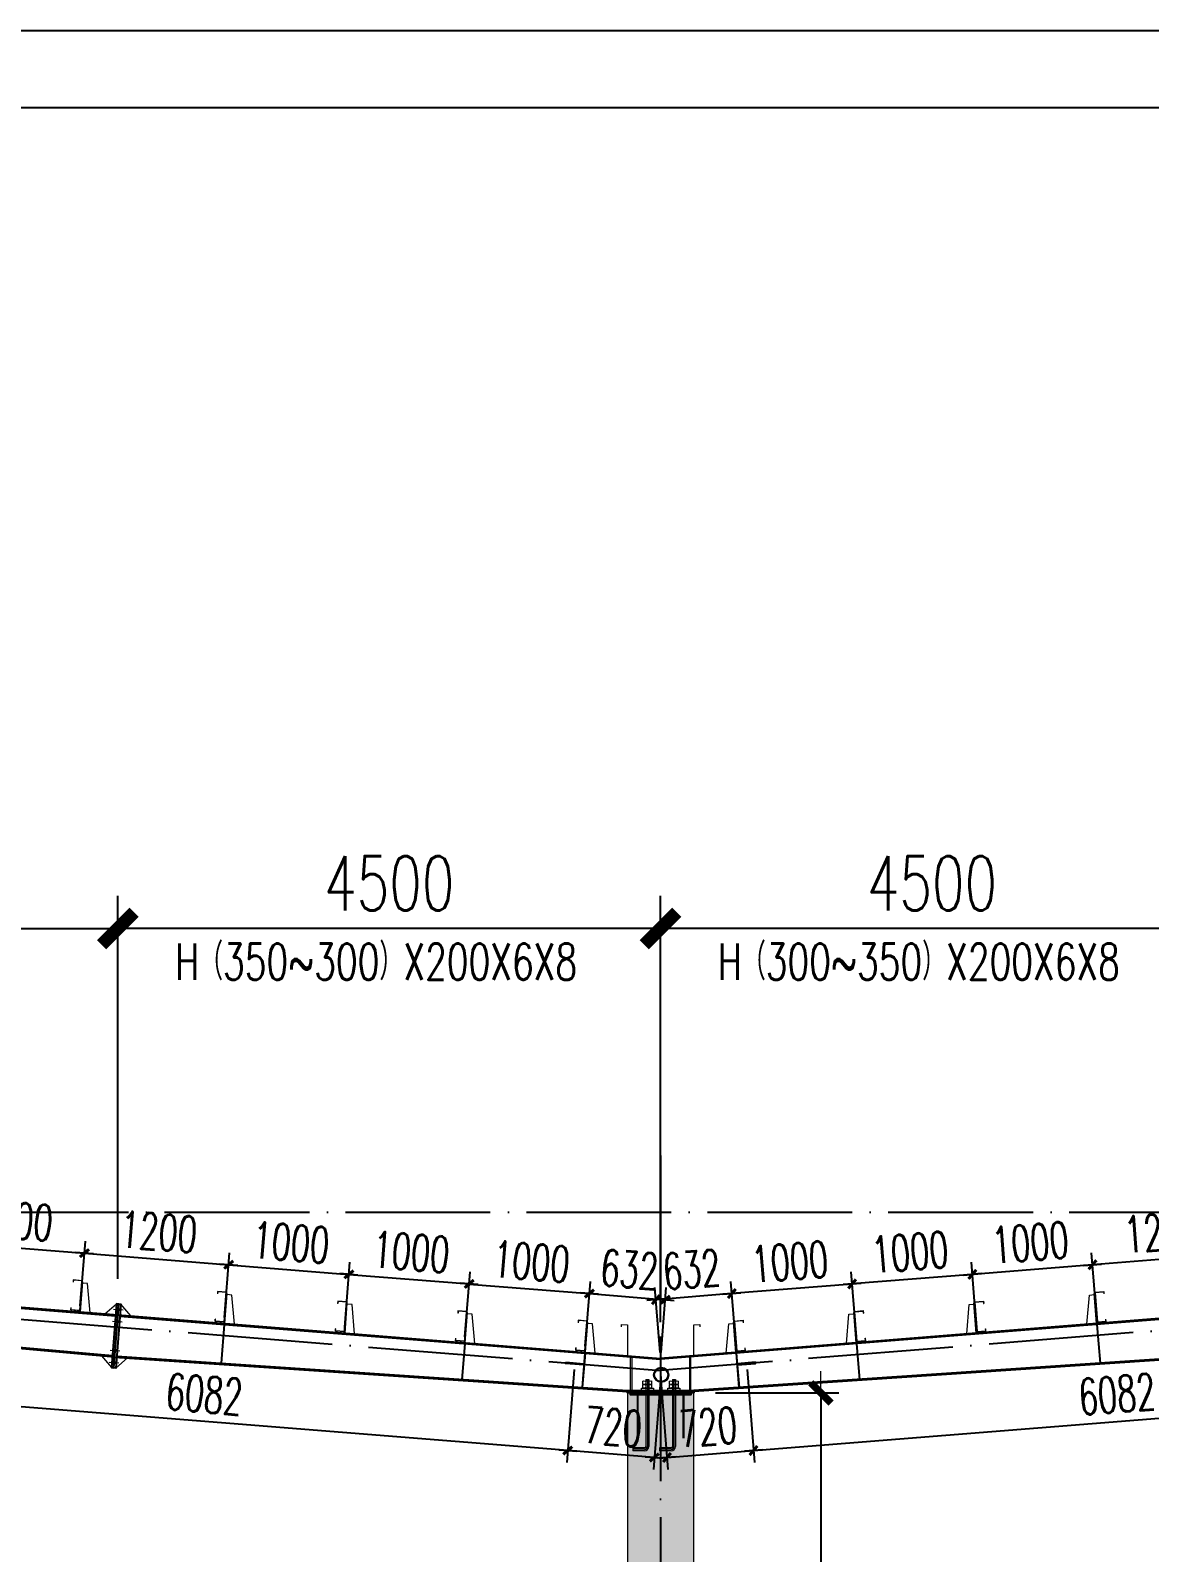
# Model space of a CAD drawing. Header units: inches. Extents: x 129725932 to 129894734, y 55771230 to 55809283.
# Drawn here: x 129748713 to 129757992, y 55796658 to 55809283 of the extents above; entities that cross this region are included whole.
import ezdxf
from ezdxf.enums import TextEntityAlignment as Align

# ---------------------------------------------------------------- set-up
doc = ezdxf.new("R2010")
doc.units = ezdxf.units.IN
doc.header["$MEASUREMENT"] = 0
doc.linetypes.add('ACAD_ISO04W100', pattern=[30, 24, -3, 0, -3])
for name, color, linetype in [('8', 4, 'Continuous'), ('DIM', 3, 'Continuous'), ('TK', 140, 'Continuous'), ('文字', 4, 'Continuous'), ('细线', 37, 'Continuous'), ('轴线', 1, 'ACAD_ISO04W100'), ('钢梁', 3, 'Continuous')]:
    doc.layers.add(name, color=color, linetype=linetype)
for name, color, linetype, lineweight in [('Bolt', 252, 'Continuous', 9), ('标注', 8, 'Continuous', 9), ('深蓝线', 5, 'Continuous', 9), ('灰线', 253, 'Continuous', 5), ('红线', 1, 'Continuous', 13), ('黄线', 2, 'Continuous', 13)]:
    doc.layers.add(name, color=color, linetype=linetype, lineweight=lineweight)
doc.styles.add('ARIAL', font='swisscl.ttf', dxfattribs={"width": 0.7})
doc.styles.add('DIM_FONT', font='romans.shx', dxfattribs={"width": 0.618, "bigfont": '1hztxt.shx'})
doc.styles.add('HZXY', font='romand.shx', dxfattribs={"bigfont": 'hzxy.shx'})
doc.styles.add('西文', font='romans.shx', dxfattribs={"width": 0.7})
doc.dimstyles.new('ISO-150', dxfattribs={"dimscale": 150, "dimtxt": 3, "dimasz": 1.8, "dimexe": 1.8, "dimexo": 2, "dimgap": 1, "dimtad": 1, "dimdec": 0, "dimlfac": -1, "dimtxsty": '西文', "dimblk": 'ARCHTICK', "dimcen": 2.5, "dimclrd": 7, "dimclre": 7, "dimclrt": 4, "dimadec": 0, "dimazin": 0, "dimtfac": 1, "dimtdec": 0, "dimtix": 1, "dimtmove": 2, "dimatfit": 3, "dimfxl": 0, "dimlwd": 25, "dimlwe": 25, "dimarcsym": 0})
doc.dimstyles.new('WGH钢架', dxfattribs={"dimtxt": 300, "dimasz": 0.5, "dimexe": 100, "dimexo": 50, "dimgap": 75, "dimtad": 1, "dimdec": 0, "dimzin": 0, "dimdsep": 46, "dimtxsty": 'DIM_FONT', "dimblk1": '_DIMX', "dimblk2": '_DIMX', "dimsah": 1, "dimcen": 0.09, "dimclrd": 3, "dimclre": 3, "dimclrt": 7, "dimadec": 0, "dimazin": 0, "dimtfac": 1, "dimtdec": 0, "dimtix": 1, "dimtmove": 2, "dimatfit": 3, "dimldrblk": '_DIMX', "dimfxl": 0, "dimtolj": 1, "dimtzin": 0, "dimarcsym": 0})
doc.dimstyles.new('钢架WGH', dxfattribs={"dimscale": 0.6, "dimtxt": 450, "dimasz": 2, "dimexe": 250, "dimexo": 300, "dimgap": 125, "dimtad": 1, "dimdec": 0, "dimzin": 0, "dimdsep": 46, "dimtxsty": 'DIM_FONT', "dimblk1": '_DIMX', "dimblk2": '_DIMX', "dimsah": 1, "dimcen": 0.09, "dimclrd": 3, "dimclre": 3, "dimclrt": 7, "dimadec": 0, "dimazin": 0, "dimtfac": 1, "dimtdec": 0, "dimtix": 1, "dimtmove": 2, "dimatfit": 3, "dimldrblk": '_DIMX', "dimfxl": 0, "dimtolj": 1, "dimtzin": 0, "dimarcsym": 0})

# ---------------------------------------------------------------- blocks, each defined once
blk = doc.blocks.new('_ArchTick')
at = {"color": 0, "linetype": 'ByBlock', "const_width": 0.4}
blk.add_lwpolyline([(-0.5, -0.5), (0.5, 0.5)], dxfattribs=at)
blk = doc.blocks.new('*D23')
at = {"layer": 'Defpoints', "color": 0}
for p in [(129749438, 55801834), (129744038, 55799060), (129749438, 55798628)]:
    blk.add_point(p, dxfattribs=at)
at = {"layer": '标注', "color": 7, "lineweight": 25}
for p, q in [((129744038, 55799360), (129744038, 55802104)), ((129749438, 55798928), (129749438, 55802104)), ((129744038, 55801834), (129749438, 55801834))]:
    blk.add_line(p, q, dxfattribs=at)
at = {"layer": '标注', "color": 7, "lineweight": 25, "xscale": 270, "yscale": 270, "zscale": 270, "rotation": 180}
blk.add_blockref('_ArchTick', (129744038, 55801834), dxfattribs=at)
at = {"layer": '标注', "color": 7, "lineweight": 25, "xscale": 270, "yscale": 270, "zscale": 270}
blk.add_blockref('_ArchTick', (129749438, 55801834), dxfattribs=at)
at = {"layer": '标注', "color": 4, "insert": (129746738, 55802209), "char_height": 450, "attachment_point": 5, "style": '西文'}
blk.add_mtext('5400', dxfattribs=at)
blk = doc.blocks.new('横向-图框')
at = {"layer": 'TK', "lineweight": -3}
for p, q in [((0, 11670), (16522.7, 11670)), ((0, 11670), (16522.7, 11670)), ((0, 11670), (16522.7, 11670)), ((0, 11670), (16522.7, 11670)), ((491.2, 11473.5), (16326.2, 11473.5)), ((491.2, 11473.5), (16326.2, 11473.5))]:
    blk.add_line(p, q, dxfattribs=at)
for tag, height, style, width, p in [('DISCIPLINE', 58.9, 'HZXY', 1, (15046.9, 798.8)), ('PROJECT-NAME', 98.2, 'HZXY', 0.8, (10106, 729.6)), ('ITEM-NAME', 98.2, 'HZXY', 0.8, (11997.2, 733.3)), ('STATUS', 58.9, 'HZXY', 0.8, (15980.7, 714.2)), ('SCALE', 58.9, 'ARIAL', 1, (15044.4, 634.5)), ('版本号', 58.9, 'HZXY', 1, (7856.1, 614.9)), ('REWORK-DATE', 58.9, 'ARIAL', 1, (8388.6, 622.4)), ('DRAWING-TITLE', 98.2, 'HZXY', 0.8, (13543.7, 592.9)), ('DRAWING-TITLE', 98.2, 'HZXY', 0.8, (13544.7, 462.2)), ('版本号', 58.9, 'HZXY', 1, (7856.1, 441.6)), ('REWORK-DATE', 58.9, 'ARIAL', 1, (8388.6, 450.5)), ('DATE', 58.9, 'ARIAL', 1, (15042.2, 455.5)), ('PROJECT-NUMBER', 58.9, 'ARIAL', 0.9, (15969.9, 376.7)), ('DRAWING-TITLE', 98.2, 'HZXY', 0.8, (13546.3, 325.8)), ('DRAWING-NUMBER', 58.9, 'ARIAL', 1, (15045, 285.3)), ('版本号', 58.9, 'HZXY', 1, (7856.1, 275.6)), ('REWORK-DATE', 58.9, 'ARIAL', 1, (8388.6, 278.6))]:
    blk.add_attdef(tag, text='', height=height, dxfattribs=dict(at, style=style, width=width)).set_placement(p, align=Align.MIDDLE)
blk = doc.blocks.new('*D12')
at = {"layer": 'Defpoints', "color": 0}
for p in [(129753938, 55801834), (129758438, 55798628), (129753938, 55798268)]:
    blk.add_point(p, dxfattribs=at)
at = {"layer": '标注', "color": 7, "lineweight": 25}
for p, q in [((129753938, 55798568), (129753938, 55802104)), ((129758438, 55798928), (129758438, 55802104)), ((129758438, 55801834), (129753938, 55801834))]:
    blk.add_line(p, q, dxfattribs=at)
at = {"layer": '标注', "color": 7, "lineweight": 25, "xscale": 270, "yscale": 270, "zscale": 270, "rotation": 180}
blk.add_blockref('_ArchTick', (129753938, 55801834), dxfattribs=at)
at = {"layer": '标注', "color": 7, "lineweight": 25, "xscale": 270, "yscale": 270, "zscale": 270}
blk.add_blockref('_ArchTick', (129758438, 55801834), dxfattribs=at)
at = {"layer": '标注', "color": 4, "insert": (129756188, 55802209), "char_height": 450, "attachment_point": 5, "style": '西文'}
blk.add_mtext('4500', dxfattribs=at)
blk = doc.blocks.new('*D13')
at = {"layer": 'Defpoints', "color": 0}
for p in [(129749438, 55801834), (129749438, 55798628), (129753938, 55798268)]:
    blk.add_point(p, dxfattribs=at)
at = {"layer": '标注', "color": 7, "lineweight": 25}
for p, q in [((129749438, 55798928), (129749438, 55802104)), ((129753938, 55798568), (129753938, 55802104)), ((129753938, 55801834), (129749438, 55801834))]:
    blk.add_line(p, q, dxfattribs=at)
at = {"layer": '标注', "color": 7, "lineweight": 25, "xscale": 270, "yscale": 270, "zscale": 270, "rotation": 180}
blk.add_blockref('_ArchTick', (129749438, 55801834), dxfattribs=at)
at = {"layer": '标注', "color": 7, "lineweight": 25, "xscale": 270, "yscale": 270, "zscale": 270}
blk.add_blockref('_ArchTick', (129753938, 55801834), dxfattribs=at)
at = {"layer": '标注', "color": 4, "insert": (129751688, 55802209), "char_height": 450, "attachment_point": 5, "style": '西文'}
blk.add_mtext('4500', dxfattribs=at)
blk = doc.blocks.new('M24地脚锚栓')
at = {"layer": '红线'}
h = blk.add_hatch(color=256, dxfattribs=at)
edge = h.paths.add_edge_path()
edge.add_line((-19, 78), (-19, 80))
edge.add_line((-19, 80), (0, 80))
edge.add_ellipse((0, -3), major_axis=(58.6, 58.6), ratio=1, start_angle=45, end_angle=57.9673)
edge = h.paths.add_edge_path()
edge.add_ellipse((-28, 58), major_axis=(-15.2, 15.2), ratio=1, start_angle=-70.6107, end_angle=-45)
edge.add_line((-28, 80), (-19, 80))
edge.add_line((-19, 80), (-19, 78))
h = blk.add_hatch(color=256, dxfattribs=at)
edge = h.paths.add_edge_path()
edge.add_line((-19, 52), (-19, 50))
edge.add_line((-19, 50), (0, 50))
edge.add_ellipse((0, 133), major_axis=(58.6, 58.6), ratio=1, start_angle=212.0327, end_angle=225, ccw=False)
edge = h.paths.add_edge_path()
edge.add_ellipse((-28, 72), major_axis=(-15.2, 15.2), ratio=1, start_angle=135, end_angle=160.6107, ccw=False)
edge.add_line((-28, 50), (-19, 50))
edge.add_line((-19, 50), (-19, 52))
h = blk.add_hatch(color=256, dxfattribs=at)
edge = h.paths.add_edge_path()
edge.add_line((-19, 48), (-19, 50))
edge.add_line((-19, 50), (0, 50))
edge.add_ellipse((0, -33), major_axis=(58.6, 58.6), ratio=1, start_angle=45, end_angle=57.9673)
edge = h.paths.add_edge_path()
edge.add_ellipse((-28, 28), major_axis=(-15.2, 15.2), ratio=1, start_angle=-70.6107, end_angle=-45)
edge.add_line((-28, 50), (-19, 50))
edge.add_line((-19, 50), (-19, 48))
h = blk.add_hatch(color=256, dxfattribs=at)
edge = h.paths.add_edge_path()
edge.add_line((-19, 22), (-19, 20))
edge.add_line((-19, 20), (0, 20))
edge.add_ellipse((0, 103), major_axis=(58.6, 58.6), ratio=1, start_angle=212.0327, end_angle=225, ccw=False)
edge = h.paths.add_edge_path()
edge.add_ellipse((-28, 42), major_axis=(-15.2, 15.2), ratio=1, start_angle=135, end_angle=160.6107, ccw=False)
edge.add_line((-28, 20), (-19, 20))
edge.add_line((-19, 20), (-19, 22))
h = blk.add_hatch(color=256, dxfattribs=at)
edge = h.paths.add_edge_path()
edge.add_line((19, 78), (19, 80))
edge.add_line((19, 80), (0, 80))
edge.add_ellipse((0, -3), major_axis=(-58.6, 58.6), ratio=1, start_angle=302.0327, end_angle=315, ccw=False)
edge = h.paths.add_edge_path()
edge.add_ellipse((28, 58), major_axis=(-15.2, 15.2), ratio=1, start_angle=315, end_angle=340.6107, ccw=False)
edge.add_line((28, 80), (19, 80))
edge.add_line((19, 80), (19, 78))
h = blk.add_hatch(color=256, dxfattribs=at)
edge = h.paths.add_edge_path()
edge.add_line((19, 52), (19, 50))
edge.add_line((19, 50), (0, 50))
edge.add_ellipse((0, 133), major_axis=(58.6, 58.6), ratio=1, start_angle=225, end_angle=237.9673)
edge = h.paths.add_edge_path()
edge.add_ellipse((28, 72), major_axis=(-15.2, 15.2), ratio=1, start_angle=109.3893, end_angle=135)
edge.add_line((28, 50), (19, 50))
edge.add_line((19, 50), (19, 52))
h = blk.add_hatch(color=256, dxfattribs=at)
edge = h.paths.add_edge_path()
edge.add_line((19, 48), (19, 50))
edge.add_line((19, 50), (0, 50))
edge.add_ellipse((0, -33), major_axis=(-58.6, 58.6), ratio=1, start_angle=302.0327, end_angle=315, ccw=False)
edge = h.paths.add_edge_path()
edge.add_ellipse((28, 28), major_axis=(-15.2, 15.2), ratio=1, start_angle=315, end_angle=340.6107, ccw=False)
edge.add_line((28, 50), (19, 50))
edge.add_line((19, 50), (19, 48))
h = blk.add_hatch(color=256, dxfattribs=at)
edge = h.paths.add_edge_path()
edge.add_line((19, 22), (19, 20))
edge.add_line((19, 20), (0, 20))
edge.add_ellipse((0, 103), major_axis=(58.6, 58.6), ratio=1, start_angle=225, end_angle=237.9673)
edge = h.paths.add_edge_path()
edge.add_ellipse((28, 42), major_axis=(-15.2, 15.2), ratio=1, start_angle=109.3893, end_angle=135)
edge.add_line((28, 20), (19, 20))
edge.add_line((19, 20), (19, 22))
for p, q in [((-37, 52), (-37, 78)), ((-37, 22), (-37, 48)), ((-12, 92), (-12, -464)), ((-12, 92), (12, 92)), ((-12, 88), (12, 88)), ((-12, 84), (12, 84)), ((0, 92), (0, -464)), ((12, 92), (12, -464)), ((37, 52), (37, 78)), ((37, 22), (37, 48)), ((-12, -4), (12, -4)), ((-12, -8), (12, -8)), ((-12, -12), (12, -12)), ((-12, -16), (12, -16)), ((-12, -20), (12, -20)), ((-12, -24), (12, -24)), ((-12, -28), (12, -28)), ((-24, -476), (-120, -476)), ((-120, -476), (-120, -500)), ((-24, -488), (-120, -488)), ((-24, -500), (-120, -500))]:
    blk.add_line(p, q, dxfattribs=at)
blk.add_lwpolyline([(-50, 20), (50, 20), (50, 0), (-50, 0)], close=True, dxfattribs=at)
for radius in [24, 36, 12]:
    blk.add_arc((-24, -464), radius, 270, 0, dxfattribs=at)
at = {"layer": '红线', "extrusion": (0, 0, -1)}
for centre, major_axis, start_param, end_param in [((-28, 58), (-15.2, 15.2), 0.338407, 1.23239), ((-28, 72), (15.2, 15.2), 1.909203, 2.803186), ((-28, 28), (-15.2, 15.2), 0.338407, 1.23239), ((-28, 42), (15.2, 15.2), 1.909203, 2.803186), ((0, -3), (-58.6, 58.6), 0.559076, 1.01172), ((0, 133), (3.5, 82.8), 2.872865, 3.325509), ((0, -33), (-58.6, 58.6), 0.559076, 1.01172), ((0, 103), (3.5, 82.8), 2.872865, 3.325509), ((28, 58), (15.2, 15.2), -1.23239, -0.338407), ((28, 72), (-15.2, 15.2), 3.479999, 4.373982), ((28, 28), (15.2, 15.2), -1.23239, -0.338407), ((28, 42), (-15.2, 15.2), 3.479999, 4.373982)]:
    blk.add_ellipse(centre, major_axis=major_axis, ratio=1, start_param=start_param, end_param=end_param, dxfattribs=at)
blk = doc.blocks.new('_DIMX')
blk.add_line((-150, 0), (150, 0))
at = {"const_width": 50}
blk.add_lwpolyline([(-70, -70), (70, 70)], dxfattribs=at)
blk = doc.blocks.new('*D34')
at = {"layer": 'Defpoints', "color": 0}
for p in [(129754213, 55797982), (129754213, 55786282), (129755267, 55786282)]:
    blk.add_point(p, dxfattribs=at)
at = {"layer": '标注', "color": 3, "lineweight": -2}
for p, q in [((129754393, 55797982), (129755417, 55797982)), ((129755267, 55797981), (129755267, 55786283)), ((129754393, 55786282), (129755417, 55786282))]:
    blk.add_line(p, q, dxfattribs=at)
at = {"layer": '标注', "color": 3, "lineweight": -2, "xscale": 1.2, "yscale": 1.2, "zscale": 1.2}
for p, rotation in [((129755267, 55797982), 90), ((129755267, 55786282), 270)]:
    blk.add_blockref('_DIMX', p, dxfattribs=dict(at, rotation=rotation))
at = {"layer": '标注', "color": 7, "insert": (129755057, 55792132), "char_height": 270, "attachment_point": 5, "rotation": 90, "style": 'DIM_FONT'}
blk.add_mtext('\\A1;11700', dxfattribs=at)
blk = doc.blocks.new('CC250')
at = {"layer": '黄线'}
for p, q in [((128542848, 56084036), (128542864, 56084279)), ((128542864, 56084279), (128542904, 56084283)), ((128542927, 56084044), (128542903, 56084293)), ((128542903, 56084293), (128542909, 56084293)), ((128542907, 56084253), (128542915, 56084254)), ((128542908, 56084303), (128542982, 56084311)), ((128542908, 56084303), (128542932, 56084054)), ((128542933, 56084045), (128542909, 56084293)), ((128542910, 56084301), (128542980, 56084308)), ((128542910, 56084301), (128542934, 56084057)), ((128542980, 56084308), (128542982, 56084291)), ((128542982, 56084311), (128542984, 56084291)), ((128542982, 56084291), (128542984, 56084291)), ((128542921, 56084104), (128542930, 56084104)), ((128543005, 56084064), (128543003, 56084082)), ((128543003, 56084082), (128543005, 56084082)), ((128543007, 56084062), (128543005, 56084082)), ((128542933, 56084045), (128542848, 56084036)), ((128542932, 56084054), (128543007, 56084062)), ((128542934, 56084057), (128543005, 56084064))]:
    blk.add_line(p, q, dxfattribs=at)
at = {"layer": '黄线', "const_width": 14}
for points in [[(128542907, 56084253), (128542915, 56084254)], [(128542921, 56084104), (128542930, 56084104)]]:
    blk.add_lwpolyline(points, dxfattribs=at)
blk = doc.blocks.new('*D52')
at = {"layer": 'Defpoints', "color": 0}
for p in [(129749161, 55799141), (129747926, 55798749), (129749122, 55798654)]:
    blk.add_point(p, dxfattribs=at)
at = {"layer": 'DIM', "color": 3, "lineweight": -2}
for p, q in [((129747930, 55798799), (129747973, 55799336)), ((129747965, 55799236), (129749161, 55799141)), ((129749126, 55798704), (129749169, 55799240))]:
    blk.add_line(p, q, dxfattribs=at)
at = {"layer": 'DIM', "color": 3, "lineweight": -2, "xscale": 0.5, "yscale": 0.5, "zscale": 0.5}
for p, rotation in [((129747965, 55799236), 175.4260784453496), ((129749161, 55799141), 355.4260784453496)]:
    blk.add_blockref('_DIMX', p, dxfattribs=dict(at, rotation=rotation))
at = {"layer": 'DIM', "color": 7, "insert": (129748581, 55799413), "char_height": 300, "attachment_point": 5, "rotation": 355.4261, "style": 'DIM_FONT'}
blk.add_mtext('\\A1;1200', dxfattribs=at)
blk = doc.blocks.new('*D53')
at = {"layer": 'Defpoints', "color": 0}
for p in [(129750357, 55799045), (129749122, 55798654), (129750318, 55798558)]:
    blk.add_point(p, dxfattribs=at)
at = {"layer": 'DIM', "color": 3, "lineweight": -2}
for p, q in [((129749126, 55798704), (129749169, 55799240)), ((129749162, 55799141), (129750357, 55799045)), ((129750322, 55798608), (129750365, 55799145))]:
    blk.add_line(p, q, dxfattribs=at)
at = {"layer": 'DIM', "color": 3, "lineweight": -2, "xscale": 0.5, "yscale": 0.5, "zscale": 0.5}
for p, rotation in [((129749161, 55799141), 175.4260784453496), ((129750357, 55799045), 355.4260784453496)]:
    blk.add_blockref('_DIMX', p, dxfattribs=dict(at, rotation=rotation))
at = {"layer": 'DIM', "color": 7, "insert": (129749777, 55799317), "char_height": 300, "attachment_point": 5, "rotation": 355.4261, "style": 'DIM_FONT'}
blk.add_mtext('\\A1;1200', dxfattribs=at)
blk = doc.blocks.new('*D54')
at = {"layer": 'Defpoints', "color": 0}
for p in [(129751354, 55798965), (129750318, 55798558), (129751315, 55798478)]:
    blk.add_point(p, dxfattribs=at)
at = {"layer": 'DIM', "color": 3, "lineweight": -2}
for p, q in [((129750322, 55798608), (129750365, 55799145)), ((129750358, 55799045), (129751354, 55798965)), ((129751319, 55798528), (129751362, 55799065))]:
    blk.add_line(p, q, dxfattribs=at)
at = {"layer": 'DIM', "color": 3, "lineweight": -2, "xscale": 0.5, "yscale": 0.5, "zscale": 0.5}
for p, rotation in [((129750357, 55799045), 175.4260784453496), ((129751354, 55798965), 355.4260784453496)]:
    blk.add_blockref('_DIMX', p, dxfattribs=dict(at, rotation=rotation))
at = {"layer": 'DIM', "color": 7, "insert": (129750874, 55799229), "char_height": 300, "attachment_point": 5, "rotation": 355.4261, "style": 'DIM_FONT'}
blk.add_mtext('\\A1;1000', dxfattribs=at)
blk = doc.blocks.new('*D55')
at = {"layer": 'Defpoints', "color": 0}
for p in [(129752351, 55798886), (129751315, 55798478), (129752312, 55798399)]:
    blk.add_point(p, dxfattribs=at)
at = {"layer": 'DIM', "color": 3, "lineweight": -2}
for p, q in [((129751319, 55798528), (129751362, 55799065)), ((129751355, 55798965), (129752350, 55798886)), ((129752316, 55798448), (129752359, 55798985))]:
    blk.add_line(p, q, dxfattribs=at)
at = {"layer": 'DIM', "color": 3, "lineweight": -2, "xscale": 0.5, "yscale": 0.5, "zscale": 0.5}
for p, rotation in [((129751354, 55798965), 175.4260784453496), ((129752351, 55798886), 355.4260784453496)]:
    blk.add_blockref('_DIMX', p, dxfattribs=dict(at, rotation=rotation))
at = {"layer": 'DIM', "color": 7, "insert": (129751870, 55799150), "char_height": 300, "attachment_point": 5, "rotation": 355.4261, "style": 'DIM_FONT'}
blk.add_mtext('\\A1;1000', dxfattribs=at)
blk = doc.blocks.new('*D56')
at = {"layer": 'Defpoints', "color": 0}
for p in [(129753348, 55798806), (129752312, 55798399), (129753309, 55798319)]:
    blk.add_point(p, dxfattribs=at)
at = {"layer": 'DIM', "color": 3, "lineweight": -2}
for p, q in [((129752316, 55798448), (129752359, 55798985)), ((129752351, 55798885), (129753347, 55798806)), ((129753313, 55798369), (129753356, 55798905))]:
    blk.add_line(p, q, dxfattribs=at)
at = {"layer": 'DIM', "color": 3, "lineweight": -2, "xscale": 0.5, "yscale": 0.5, "zscale": 0.5}
for p, rotation in [((129752351, 55798886), 175.4260784453496), ((129753348, 55798806), 355.4260784453496)]:
    blk.add_blockref('_DIMX', p, dxfattribs=dict(at, rotation=rotation))
at = {"layer": 'DIM', "color": 7, "insert": (129752867, 55799070), "char_height": 300, "attachment_point": 5, "rotation": 355.4261, "style": 'DIM_FONT'}
blk.add_mtext('\\A1;1000', dxfattribs=at)
blk = doc.blocks.new('*D57')
at = {"layer": 'Defpoints', "color": 0}
for p in [(129753977, 55798755), (129753309, 55798319), (129753938, 55798268)]:
    blk.add_point(p, dxfattribs=at)
at = {"layer": 'DIM', "color": 3, "lineweight": -2}
for p, q in [((129753313, 55798369), (129753356, 55798905)), ((129753348, 55798806), (129753977, 55798755)), ((129753942, 55798318), (129753985, 55798855))]:
    blk.add_line(p, q, dxfattribs=at)
at = {"layer": 'DIM', "color": 3, "lineweight": -2, "xscale": 0.5, "yscale": 0.5, "zscale": 0.5}
for p, rotation in [((129753348, 55798806), 175.4260784453496), ((129753977, 55798755), 355.4260784453496)]:
    blk.add_blockref('_DIMX', p, dxfattribs=dict(at, rotation=rotation))
at = {"layer": 'DIM', "color": 7, "insert": (129753680, 55799005), "char_height": 300, "attachment_point": 5, "rotation": 355.4261, "style": 'DIM_FONT'}
blk.add_mtext('\\A1;632', dxfattribs=at)
blk = doc.blocks.new('*D63')
at = {"layer": 'Defpoints', "color": 0}
for p in [(129757519, 55799045), (129758755, 55798654), (129757558, 55798558)]:
    blk.add_point(p, dxfattribs=at)
at = {"layer": 'DIM', "color": 3, "lineweight": -2}
for p, q in [((129757554, 55798608), (129757511, 55799145)), ((129758715, 55799141), (129757520, 55799045)), ((129758751, 55798704), (129758708, 55799240))]:
    blk.add_line(p, q, dxfattribs=at)
at = {"layer": 'DIM', "color": 3, "lineweight": -2, "xscale": 0.5, "yscale": 0.5, "zscale": 0.5}
for p, rotation in [((129758716, 55799141), 4.573921471752644), ((129757519, 55799045), 184.5739214717526)]:
    blk.add_blockref('_DIMX', p, dxfattribs=dict(at, rotation=rotation))
at = {"layer": 'DIM', "color": 7, "insert": (129758100, 55799317), "char_height": 300, "attachment_point": 5, "rotation": 4.5739, "style": 'DIM_FONT'}
blk.add_mtext('\\A1;1200', dxfattribs=at)
blk = doc.blocks.new('*D64')
at = {"layer": 'Defpoints', "color": 0}
for p in [(129756523, 55798965), (129757558, 55798558), (129756562, 55798478)]:
    blk.add_point(p, dxfattribs=at)
at = {"layer": 'DIM', "color": 3, "lineweight": -2}
for p, q in [((129757554, 55798608), (129757511, 55799145)), ((129756558, 55798528), (129756515, 55799065)), ((129757519, 55799045), (129756523, 55798965))]:
    blk.add_line(p, q, dxfattribs=at)
at = {"layer": 'DIM', "color": 3, "lineweight": -2, "xscale": 0.5, "yscale": 0.5, "zscale": 0.5}
for p, rotation in [((129756523, 55798965), 184.5739214717526), ((129757519, 55799045), 4.573921471752644)]:
    blk.add_blockref('_DIMX', p, dxfattribs=dict(at, rotation=rotation))
at = {"layer": 'DIM', "color": 7, "insert": (129757003, 55799229), "char_height": 300, "attachment_point": 5, "rotation": 4.5739, "style": 'DIM_FONT'}
blk.add_mtext('\\A1;1000', dxfattribs=at)
blk = doc.blocks.new('*D65')
at = {"layer": 'Defpoints', "color": 0}
for p in [(129755526, 55798886), (129755565, 55798399), (129756562, 55798478)]:
    blk.add_point(p, dxfattribs=at)
at = {"layer": 'DIM', "color": 3, "lineweight": -2}
for p, q in [((129756558, 55798528), (129756515, 55799065)), ((129755561, 55798448), (129755518, 55798985)), ((129756522, 55798965), (129755526, 55798886))]:
    blk.add_line(p, q, dxfattribs=at)
at = {"layer": 'DIM', "color": 3, "lineweight": -2, "xscale": 0.5, "yscale": 0.5, "zscale": 0.5}
for p, rotation in [((129756523, 55798965), 4.573921471752644), ((129755526, 55798886), 184.5739214717526)]:
    blk.add_blockref('_DIMX', p, dxfattribs=dict(at, rotation=rotation))
at = {"layer": 'DIM', "color": 7, "insert": (129756006, 55799150), "char_height": 300, "attachment_point": 5, "rotation": 4.5739, "style": 'DIM_FONT'}
blk.add_mtext('\\A1;1000', dxfattribs=at)
blk = doc.blocks.new('*D66')
at = {"layer": 'Defpoints', "color": 0}
for p in [(129754529, 55798806), (129755565, 55798399), (129754568, 55798319)]:
    blk.add_point(p, dxfattribs=at)
at = {"layer": 'DIM', "color": 3, "lineweight": -2}
for p, q in [((129754564, 55798369), (129754521, 55798905)), ((129755525, 55798885), (129754530, 55798806)), ((129755561, 55798448), (129755518, 55798985))]:
    blk.add_line(p, q, dxfattribs=at)
at = {"layer": 'DIM', "color": 3, "lineweight": -2, "xscale": 0.5, "yscale": 0.5, "zscale": 0.5}
for p, rotation in [((129755526, 55798886), 4.573921471752644), ((129754529, 55798806), 184.5739214717526)]:
    blk.add_blockref('_DIMX', p, dxfattribs=dict(at, rotation=rotation))
at = {"layer": 'DIM', "color": 7, "insert": (129755009, 55799070), "char_height": 300, "attachment_point": 5, "rotation": 4.5739, "style": 'DIM_FONT'}
blk.add_mtext('\\A1;1000', dxfattribs=at)
blk = doc.blocks.new('*D67')
at = {"layer": 'Defpoints', "color": 0}
for p in [(129753899, 55798755), (129753938, 55798268), (129754568, 55798319)]:
    blk.add_point(p, dxfattribs=at)
at = {"layer": 'DIM', "color": 3, "lineweight": -2}
for p, q in [((129754564, 55798369), (129754521, 55798905)), ((129753934, 55798318), (129753891, 55798855)), ((129754529, 55798806), (129753900, 55798755))]:
    blk.add_line(p, q, dxfattribs=at)
at = {"layer": 'DIM', "color": 3, "lineweight": -2, "xscale": 0.5, "yscale": 0.5, "zscale": 0.5}
for p, rotation in [((129753899, 55798755), 184.5739214717526), ((129754529, 55798806), 4.573921471752644)]:
    blk.add_blockref('_DIMX', p, dxfattribs=dict(at, rotation=rotation))
at = {"layer": 'DIM', "color": 7, "insert": (129754196, 55799005), "char_height": 300, "attachment_point": 5, "rotation": 4.5739, "style": 'DIM_FONT'}
blk.add_mtext('\\A1;632', dxfattribs=at)
blk = doc.blocks.new('*D83')
at = {"layer": 'Defpoints', "color": 0}
for p in [(129753226, 55798225), (129753943, 55798168), (129753168, 55797504)]:
    blk.add_point(p, dxfattribs=at)
at = {"layer": 'DIM', "color": 3, "lineweight": -2}
for p, q in [((129753222, 55798175), (129753160, 55797404)), ((129753939, 55798118), (129753878, 55797347)), ((129753885, 55797447), (129753169, 55797504))]:
    blk.add_line(p, q, dxfattribs=at)
at = {"layer": 'DIM', "color": 3, "lineweight": -2, "xscale": 0.5, "yscale": 0.5, "zscale": 0.5}
for p, rotation in [((129753168, 55797504), 175.4253457193339), ((129753886, 55797446), 355.4253457193338)]:
    blk.add_blockref('_DIMX', p, dxfattribs=dict(at, rotation=rotation))
at = {"layer": 'DIM', "color": 7, "insert": (129753545, 55797699), "char_height": 300, "attachment_point": 5, "rotation": 355.4253, "style": 'DIM_FONT'}
blk.add_mtext('\\A1;720', dxfattribs=at)
blk = doc.blocks.new('*D84')
at = {"layer": 'Defpoints', "color": 0}
for p in [(129747164, 55798710), (129753226, 55798225), (129747106, 55797989)]:
    blk.add_point(p, dxfattribs=at)
at = {"layer": 'DIM', "color": 3, "lineweight": -2}
for p, q in [((129747160, 55798660), (129747098, 55797889)), ((129753222, 55798175), (129753160, 55797404)), ((129753168, 55797504), (129747106, 55797989))]:
    blk.add_line(p, q, dxfattribs=at)
at = {"layer": 'DIM', "color": 3, "lineweight": -2, "xscale": 0.5, "yscale": 0.5, "zscale": 0.5}
for p, rotation in [((129747106, 55797989), 175.4253456860341), ((129753168, 55797504), 355.4253456860341)]:
    blk.add_blockref('_DIMX', p, dxfattribs=dict(at, rotation=rotation))
at = {"layer": 'DIM', "color": 7, "insert": (129750155, 55797971), "char_height": 300, "attachment_point": 5, "rotation": 355.4253, "style": 'DIM_FONT'}
blk.add_mtext('\\A1;6082', dxfattribs=at)
blk = doc.blocks.new('*D88')
at = {"layer": 'Defpoints', "color": 0}
for p in [(129753933, 55798168), (129754651, 55798225), (129754708, 55797504)]:
    blk.add_point(p, dxfattribs=at)
at = {"layer": 'DIM', "color": 3, "lineweight": -2}
for p, q in [((129753937, 55798118), (129753999, 55797347)), ((129754655, 55798175), (129754716, 55797404)), ((129753992, 55797447), (129754708, 55797504))]:
    blk.add_line(p, q, dxfattribs=at)
at = {"layer": 'DIM', "color": 3, "lineweight": -2, "xscale": 0.5, "yscale": 0.5, "zscale": 0.5}
for p, rotation in [((129753991, 55797446), 184.5746542996808), ((129754708, 55797504), 4.574654299680781)]:
    blk.add_blockref('_DIMX', p, dxfattribs=dict(at, rotation=rotation))
at = {"layer": 'DIM', "color": 7, "insert": (129754332, 55797699), "char_height": 300, "attachment_point": 5, "rotation": 4.5747, "style": 'DIM_FONT'}
blk.add_mtext('\\A1;720', dxfattribs=at)
blk = doc.blocks.new('*D89')
at = {"layer": 'Defpoints', "color": 0}
for p in [(129760713, 55798710), (129754651, 55798225), (129760771, 55797989)]:
    blk.add_point(p, dxfattribs=at)
at = {"layer": 'DIM', "color": 3, "lineweight": -2}
for p, q in [((129760717, 55798660), (129760779, 55797889)), ((129754655, 55798175), (129754716, 55797404)), ((129754709, 55797504), (129760770, 55797989))]:
    blk.add_line(p, q, dxfattribs=at)
at = {"layer": 'DIM', "color": 3, "lineweight": -2, "xscale": 0.5, "yscale": 0.5, "zscale": 0.5}
for p, rotation in [((129760771, 55797989), 4.574654299684484), ((129754708, 55797504), 184.5746542996845)]:
    blk.add_blockref('_DIMX', p, dxfattribs=dict(at, rotation=rotation))
at = {"layer": 'DIM', "color": 7, "insert": (129757722, 55797971), "char_height": 300, "attachment_point": 5, "rotation": 4.5747, "style": 'DIM_FONT'}
blk.add_mtext('\\A1;6082', dxfattribs=at)

msp = doc.modelspace()

# ---------------------------------------------------------------- hatches: boundary and pattern name
at = {"layer": '灰线'}
h = msp.add_hatch(dxfattribs=at)
h.set_pattern_fill('AR-CONC', color=256, scale=50)
h.set_pattern_definition([(50, (-604.4, -241.7), (358.6300913, -31.3760675), [37.5, -412.5]), (355, (-604.4, -241.7), (-69.3756668, 376.09606685), [30, -330]), (100.45144446, (-574.5, -244.3), (289.2544234, 344.7199955), [31.870096, -350.571056]), (46.1842, (-604.4, -141.7), (533.6206653, -82.7596404), [56.25, -618.75]), (96.6356355, (-559.9, -148.6), (467.3309728, 487.0593004), [47.805171, -525.85688]), (351.184164, (-604.4, -141.7), (467.3309725, 487.0593001), [45, -495.0000005]), (21, (-554.4, -166.7), (298.45352606, -201.30944533), [37.5, -412.5]), (326, (-554.4, -166.7), (121.657666, 362.5750225), [30, -330]), (71.45144474, (-529.5, -183.48), (420.1111884, 161.2655764), [31.870095, -350.571056]), (37.5, (-604.39, -241.7), (6.07992766, 166.44692692), [0, -326, 0, -335, 0, -331.25]), (7.5, (-604.39, -241.7), (131.53476872, 197.20585594), [0, -191, 0, -318.5, 0, -126.25]), (327.5, (-715.89, -241.7), (266.91121809, -11.27743587), [0, -125, 0, -390, 0, -517.5]), (317.5, (-765.89, -241.7), (291.59308467, 50.05249117), [0, -162.5, 0, -259, 0, -367.5])])
h.paths.add_polyline_path([(129754213.4, 55797981.9), (129753663.4, 55797981.9), (129753663.4, 55792781.9), (129753263.4, 55792781.9), (129753263.4, 55792281.9), (129753663.4, 55791781.9), (129753663.4, 55786281.9), (129754213.4, 55786281.9)])

# ---------------------------------------------------------------- linework, layer by layer
at = {"layer": '8'}
for radius in [60.5, 57.2]:
    msp.add_circle((129753943.3, 55798131.2), radius, dxfattribs=at)
at = {"layer": 'Bolt'}
for p, q in [((129749402.1, 55798676.5), (129749481.8, 55798670.1)), ((129749394.1, 55798576.8), (129749473.8, 55798570.4)), ((129749367, 55798237.9), (129749446.7, 55798231.5)), ((129749375, 55798337.6), (129749454.7, 55798331.2))]:
    msp.add_line(p, q, dxfattribs=at)
at = {"layer": 'Bolt', "const_width": 22}
for points in [[(129749459.9, 55798671.9), (129749424, 55798674.7)], [(129749451.9, 55798572.2), (129749416, 55798575.1)], [(129749424.8, 55798233.3), (129749388.9, 55798236.1)], [(129749432.8, 55798333), (129749396.9, 55798335.8)], [(129753226.4, 55798230.1), (129753225.6, 55798220.1)], [(129754650.3, 55798230.1), (129754651.1, 55798220.1)]]:
    msp.add_lwpolyline(points, dxfattribs=at)
at = {"layer": '深蓝线'}
msp.add_lwpolyline([(129753614.4, 55798529.2), (129753614.4, 55798549.2), (129753664.2, 55798545.2), (129753664.2, 55798290.2), (129753938.4, 55798268.1), (129754212.5, 55798290.4), (129754212.5, 55798545.4), (129754262.3, 55798549.4), (129754262.3, 55798529.4)], dxfattribs=at)
at = {"layer": '灰线'}
for p, q in [((129750317.7, 55798550.1), (129750291.9, 55798228.2)), ((129750323.6, 55798549.6), (129750297.9, 55798227.8)), ((129757553.1, 55798549.6), (129757578.8, 55798227.8)), ((129757559.1, 55798550.1), (129757584.8, 55798228.2)), ((129752311.3, 55798390.6), (129752287.6, 55798094.3)), ((129752317.3, 55798390.1), (129752293.6, 55798093.8)), ((129755559.4, 55798390.1), (129755583.2, 55798093.8)), ((129755565.4, 55798390.6), (129755589.1, 55798094.3)), ((129753308.1, 55798310.8), (129753285.4, 55798027.3)), ((129753314.1, 55798310.4), (129753291.4, 55798026.9)), ((129754562.6, 55798310.4), (129754585.3, 55798026.9)), ((129754568.6, 55798310.8), (129754591.3, 55798027.3))]:
    msp.add_line(p, q, dxfattribs=at)
for points in [[(129749427.6, 55798719.6), (129749420.4, 55798629.9), (129749330.7, 55798637.1), (129749427.6, 55798719.6)], [(129749463.5, 55798716.7), (129749456.3, 55798627), (129749546, 55798619.8), (129749463.5, 55798716.7)], [(129749385.3, 55798191.3), (129749392.5, 55798281.2), (129749302.9, 55798289.2), (129749385.3, 55798191.3)], [(129749421.2, 55798188.4), (129749428.4, 55798278.4), (129749518.2, 55798272.3), (129749421.2, 55798188.4)], [(129754213.4, 55797981.9), (129753663.4, 55797981.9), (129753663.4, 55792781.9), (129753263.4, 55792781.9), (129753263.4, 55792281.9), (129753663.4, 55791781.9), (129753663.4, 55786281.9), (129754213.4, 55786281.9), (129754213.4, 55797981.9)]]:
    msp.add_lwpolyline(points, dxfattribs=at)
for points in [[(129753688.4, 55798279.6), (129753698.4, 55798279.6), (129753698.4, 55798001.9), (129753688.4, 55798001.9)], [(129753943.3, 55798260.4), (129753933.3, 55798260.4), (129753933.4, 55798001.9), (129753943.4, 55798001.9)], [(129754188.4, 55798279.6), (129754178.4, 55798279.6), (129754178.4, 55798001.9), (129754188.4, 55798001.9)]]:
    msp.add_lwpolyline(points, close=True, dxfattribs=at)
at = {"layer": '细线'}
msp.add_lwpolyline([(129753688.4, 55797981.9), (129754188.4, 55797981.9), (129754188.4, 55797965.9), (129753688.4, 55797965.9)], close=True, dxfattribs=at)
at = {"layer": '细线', "const_width": 18}
for points in [[(129753748.4, 55797981.9), (129753748.4, 55797605.9)], [(129753938.4, 55797981.9), (129753938.4, 55797605.9)], [(129754128.4, 55797981.9), (129754128.4, 55797605.9)]]:
    msp.add_lwpolyline(points, dxfattribs=at)
at = {"layer": '轴线', "ltscale": 50}
for p, q in [((129753938.4, 55799950.5), (129753938.4, 55783168.9)), ((129731824.5, 55799481.9), (129776015.6, 55799481.9)), ((129744038.4, 55798960.1), (129753938.4, 55798168.1)), ((129763838.4, 55798960.1), (129753938.4, 55798168.1))]:
    msp.add_line(p, q, dxfattribs=at)
at = {"layer": '钢梁'}
for p, q in [((129744038.4, 55799060.4), (129749438.4, 55798628.4)), ((129744056.4, 55799051), (129749419.8, 55798621.9)), ((129749410.4, 55798279.6), (129744038.4, 55798759.5)), ((129749393.2, 55798289.1), (129744056.4, 55798765.9)), ((129749438.4, 55798628.4), (129753938.4, 55798268.4)), ((129749455.7, 55798619), (129753938.4, 55798260.4)), ((129758438.4, 55798628.4), (129753938.4, 55798268.4)), ((129758421.1, 55798619), (129753938.4, 55798260.4)), ((129749410.4, 55798279.6), (129753663.4, 55797993.9)), ((129749411.2, 55798287.5), (129749411.1, 55798287.5)), ((129749411.1, 55798287.5), (129749411.1, 55798287.5)), ((129749429, 55798286.1), (129753663.4, 55798001.9)), ((129758447.7, 55798286.1), (129754213.4, 55798001.9)), ((129758466.3, 55798279.6), (129754213.4, 55797993.9))]:
    msp.add_line(p, q, dxfattribs=at)
for points in [[(129749445.5, 55798718.2), (129749427.6, 55798719.6), (129749385.3, 55798191.3), (129749403.3, 55798189.8)], [(129749445.5, 55798718.2), (129749463.5, 55798716.7), (129749421.2, 55798188.4), (129749403.3, 55798189.8)], [(129753151.6, 55798236.1), (129753301.2, 55798224.1), (129753300.4, 55798214.2), (129753150.8, 55798226.1)], [(129754725.1, 55798236.1), (129754575.6, 55798224.1), (129754576.4, 55798214.2), (129754725.9, 55798226.1)], [(129753663.4, 55798001.9), (129754213.4, 55798001.9), (129754213.4, 55797981.9), (129753663.4, 55797981.9)]]:
    msp.add_lwpolyline(points, close=True, dxfattribs=at)

# ---------------------------------------------------------------- block references
at = {"xscale": 3.253522025612083, "yscale": 3.253522346524198, "zscale": 3.253522312344556}
msp.add_blockref('横向-图框', (129725932.5, 55771314.5), dxfattribs=at)
at = {"layer": '钢梁'}
for p in [(129753828.4, 55798001.9), (129754048.4, 55798001.9)]:
    msp.add_blockref('M24地脚锚栓', p, dxfattribs=at)
at = {"layer": '黄线', "xscale": -1, "rotation": 1.13667202980885}
for p in [(259379320.7, 2275598.9), (259380516.9, 2275503.2), (259381513.7, 2275423.5), (259382510.5, 2275343.7), (259383507.3, 2275264)]:
    msp.add_blockref('CC250', p, dxfattribs=at)
at = {"layer": '黄线', "rotation": 358.8633281219731}
for p in [(126363.2, 2275423.1), (127360, 2275502.9), (125366.3, 2275343.4), (124369.5, 2275263.6)]:
    msp.add_blockref('CC250', p, dxfattribs=at)

# ---------------------------------------------------------------- texts
at = {"layer": '文字', "lineweight": -3, "ltscale": 1.5, "style": 'DIM_FONT', "width": 0.7}
for s, p in [('H（350~300）X200X6X8', (129749912.9, 55801408.3)), ('H（300~350）X200X6X8', (129754412.9, 55801408.3))]:
    msp.add_text(s, height=300, dxfattribs=at).set_placement(p)

# ---------------------------------------------------------------- dimensions: what is measured, and where the dimension line sits
at = {"layer": 'DIM'}
for base, p1, p2, angle, picture, middle in [((129749161.1, 55799140.7), (129747925.9, 55798749.4), (129749122.1, 55798653.7), 175.42608, '*D52', (129748580.9, 55799412.8)), ((129750357.3, 55799045), (129749122.1, 55798653.7), (129750318.3, 55798558.1), 175.42608, '*D53', (129749777.1, 55799317.1)), ((129757519.5, 55799045), (129758754.6, 55798653.7), (129757558.4, 55798558.1), 4.57392, '*D63', (129758099.6, 55799317.1)), ((129751354.1, 55798965.3), (129750318.3, 55798558.1), (129751315.1, 55798478.3), 175.42608, '*D54', (129750873.6, 55799229.4)), ((129752350.9, 55798885.5), (129751315.1, 55798478.3), (129752311.9, 55798398.5), 175.42608, '*D55', (129751870.4, 55799149.7)), ((129755525.8, 55798885.5), (129756561.6, 55798478.3), (129755564.8, 55798398.5), 4.57392, '*D65', (129756006.3, 55799149.7)), ((129756522.7, 55798965.3), (129757558.4, 55798558.1), (129756561.6, 55798478.3), 4.57392, '*D64', (129757003.1, 55799229.4)), ((129753347.7, 55798805.8), (129752311.9, 55798398.5), (129753308.7, 55798318.8), 175.42608, '*D56', (129752867.2, 55799069.9)), ((129754529, 55798805.8), (129755564.8, 55798398.5), (129754568, 55798318.8), 4.57392, '*D66', (129755009.5, 55799069.9)), ((129753977.3, 55798755.4), (129753308.7, 55798318.8), (129753938.4, 55798268.4), 175.42608, '*D57', (129753680.5, 55799004.9)), ((129753899.4, 55798755.4), (129754568, 55798318.8), (129753938.4, 55798268.4), 4.57392, '*D67', (129754196.3, 55799004.9)), ((129747105.8, 55797988.9), (129753225.9, 55798225.1), (129747163.5, 55798710.1), 355.42535, '*D84', (129750155, 55797970.7)), ((129760770.9, 55797988.9), (129754650.8, 55798225.1), (129760713.2, 55798710.1), 184.57465, '*D89', (129757721.7, 55797970.7))]:
    dim = msp.add_linear_dim(base=base, p1=p1, p2=p2, angle=angle, dimstyle='WGH钢架', dxfattribs=at)
    dim.commit()
    dim.dimension.update_dxf_attribs({"geometry": picture, "text_midpoint": middle})
for p1, p2, distance, picture, middle in [((129753943.4, 55798167.7), (129753225.9, 55798225.1), 723.6, '*D83', (129753544.9, 55797699.4)), ((129753933.4, 55798167.7), (129754650.8, 55798225.1), -723.6, '*D88', (129754331.8, 55797699.4))]:
    dim = msp.add_aligned_dim(p1=p1, p2=p2, distance=distance, dimstyle='WGH钢架', dxfattribs=at)
    dim.commit()
    dim.dimension.update_dxf_attribs({"geometry": picture, "text_midpoint": middle})
at = {"layer": '标注'}
dim = msp.add_linear_dim(base=(129749438.4, 55801833.7), p1=(129744038.4, 55799060.4), p2=(129749438.4, 55798628.4), dimstyle='ISO-150', dxfattribs=at)
dim.commit()
dim.dimension.update_dxf_attribs({"geometry": '*D23', "text_midpoint": (129746738.4, 55802208.7)})
for base, p1, p2, angle, dimstyle, picture, middle in [((129749438.4, 55801833.7), (129753938.4, 55798268.4), (129749438.4, 55798628.4), 180, 'ISO-150', '*D13', (129751688.4, 55802208.7)), ((129753938.4, 55801833.7), (129758438.4, 55798628.4), (129753938.4, 55798268.4), 180, 'ISO-150', '*D12', (129756188.4, 55802208.7)), ((129755267, 55786281.9), (129754213.4, 55797981.9), (129754213.4, 55786281.9), 90, '钢架WGH', '*D34', (129755057, 55792131.9))]:
    dim = msp.add_linear_dim(base=base, p1=p1, p2=p2, angle=angle, dimstyle=dimstyle, dxfattribs=at)
    dim.commit()
    dim.dimension.update_dxf_attribs({"geometry": picture, "text_midpoint": middle})

doc.saveas('drawing.dxf')
